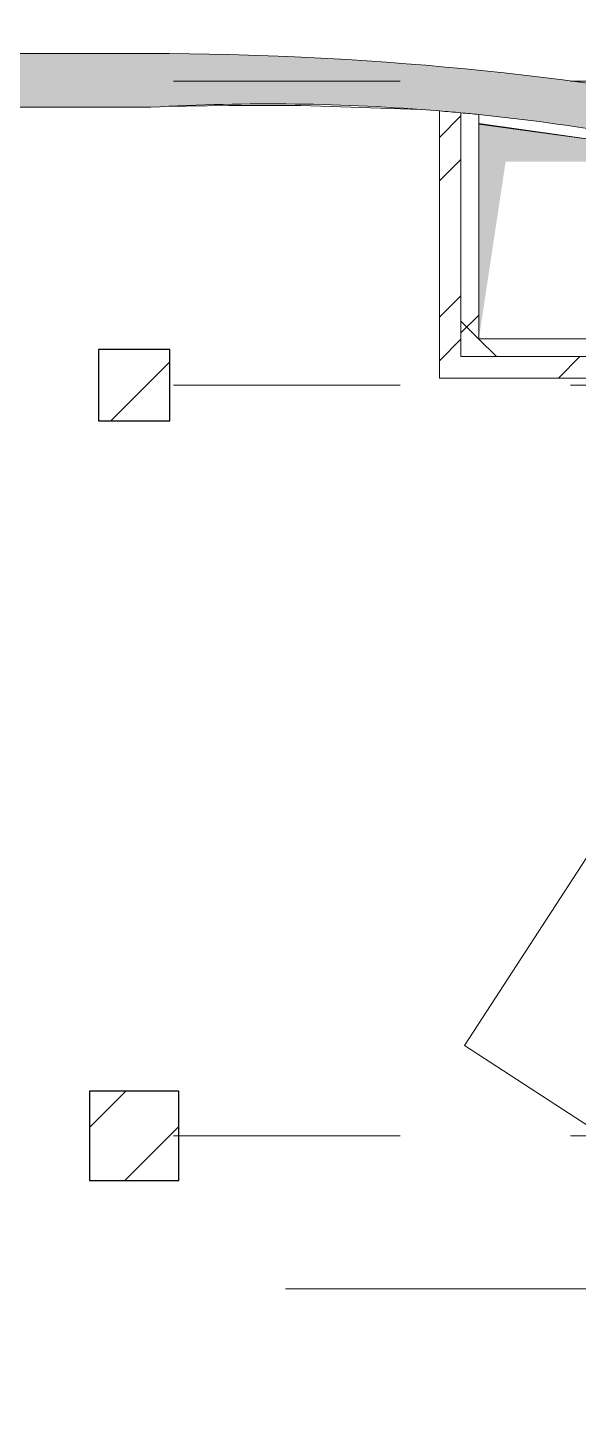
# Model space of a CAD drawing. Header units: millimetres. Extents: x 48966 to 155647, y -43515 to 30475.
# Drawn here: x 116335 to 119419, y 17976 to 25717 of the extents above; entities that cross this region are included whole.
import ezdxf

# ---------------------------------------------------------------- set-up
doc = ezdxf.new("R2010")
doc.units = ezdxf.units.MM
doc.linetypes.add('Осевые', pattern=[6350, 1270, -952.5, 3175, -952.5])
for name, color, linetype, lineweight in [('Колонны', 7, 'Continuous', 9), ('Колонны-1', 7, 'Continuous', 25), ('Линии-1', 7, 'Continuous', 9), ('Обобщенные модели', 7, 'Continuous', 9), ('Общие ребра', 7, 'Continuous', 9), ('Оси-2', 7, 'Осевые', 9), ('Парковка', 7, 'Continuous', 9), ('Перекрытия', 7, 'Continuous', 9), ('Стены', 7, 'Continuous', 9), ('Стены-1', 7, 'Continuous', 18), ('Фундамент несущей конструкции', 7, 'Continuous', 9), ('Фундамент несущей конструкции-1', 7, 'Continuous', 18), ('Штриховка разреза', 7, 'Continuous', 9)]:
    doc.layers.add(name, color=color, linetype=linetype, lineweight=lineweight)
pattern_1 = [(45, (0, 0), (-502.8943, 502.8943), []), (45, (0, 762), (-502.8943, 502.8943), [])]
pattern_2 = [(45, (0, 0), (-707.107, 707.107), []), (135, (0, 0), (-707.107, -707.107), [])]

# ---------------------------------------------------------------- blocks, each defined once
blk = doc.blocks.new('Стена наружная на отм_-10_450 - Стена наружная на отм_-10_450-507337-План -1-го этажа на отм_ -10_350')
at = {"layer": 'Фундамент несущей конструкции'}
h = blk.add_hatch(dxfattribs=at)
h.set_pattern_fill('FP_1', color=256, style=0, pattern_type=2)
h.set_pattern_definition([(45, (0, 0), (-493.914, 493.914), []), (45, (493.9, 0), (-493.914, 493.914), [873.125, -174.625, 6.706, -167.919])])
h.paths.add_polyline_path([(150600.1, -31682.9), (149464.5, -28562.9), (149310.2, -28562.9), (139786.7, -2397.4), (139923, -2347.8), (136398.5, 7335.5), (136262.3, 7285.9), (133987.2, 13536.7), (133818.3, 13982.2), (133637.5, 14423), (133445, 14858.9), (133241, 15289.5), (133025.5, 15714.5), (132798.8, 16133.5), (132561, 16546.4), (132312.2, 16952.8), (132052.7, 17352.4), (131782.5, 17744.9), (131502, 18130), (131211.4, 18507.6), (131317.8, 18614), (131028.7, 18983.8), (130730.1, 19346.1), (130422.3, 19700.5), (130105.4, 20046.8), (129779.7, 20384.8), (129445.4, 20714.3), (129102.6, 21035.1), (128751.8, 21346.9), (128385.1, 21655.8), (128026.4, 21942.9), (127652.5, 22226.6), (127271.3, 22500.6), (126883.2, 22764.7), (126488.4, 23018.6), (126087.2, 23262.3), (125679.8, 23495.6), (125266.6, 23718.2), (124847.7, 23930.1), (124423.5, 24131.2), (123994.3, 24321.2), (123560.3, 24500), (123121.8, 24667.6), (122679.1, 24823.9), (122232.6, 24968.6), (121782.4, 25101.8), (121329, 25223.3), (120872.6, 25333.1), (120568.7, 25417.1), (120531.9, 25230.1), (120097.4, 25310.1), (119661.1, 25379.5), (119223.3, 25438.3), (118784.1, 25486.4), (118343.9, 25523.9), (117903, 25550.7), (117461.5, 25566.8), (117019.7, 25572.1), (109836.6, 25572.1), (109836.6, 25717.1), (100041.6, 25717.1), (100041.6, 25542.1), (86231.6, 25542.1), (86231.6, 25572.1), (61831.6, 25572.1), (61588, 25565.7), (61345, 25546.6), (61103.4, 25514.8), (60863.8, 25470.4), (60626.8, 25413.5), (60393.1, 25344.3), (60133.6, 25250.6), (59938.3, 25169.7), (59718.3, 25064.8), (59504.1, 24948.5), (59296.3, 24821.1), (59095.5, 24683.1), (58902.1, 24534.7), (58716.8, 24376.5), (58540, 24208.7), (58372.3, 24031.9), (58214, 23846.6), (58065.6, 23653.3), (57927.6, 23452.4), (57793.2, 23231.6), (57666.7, 22994.1), (57579.1, 22810.5), (57485.8, 22585.3), (57404.5, 22355.6), (57335.2, 22121.9), (57271.6, 21848.7), (57233.9, 21645.3), (57202.1, 21403.7), (57182.9, 21157.2), (57176.6, 20917.1), (57176.6, 20357.1), (57031.6, 20357.1), (57031.6, 15267.1), (57176.6, 15267.1), (57176.6, 13317.1), (57131.6, 13317.1), (57131.6, 5867.1), (57031.6, 5867.1), (57031.6, 2617.1), (57241.6, 2617.1), (57241.6, -42.9), (57031.6, -42.9), (57031.6, -2532.9), (57176.6, -2532.9), (57176.6, -21042.9), (57051, -21042.9), (57026.1, -21292.1), (57013.8, -21542.3), (57014.1, -21792.8), (57027.1, -22043), (57052.5, -22292.1), (57090.5, -22539.7), (57140.9, -22785.1), (57203.6, -23027.6), (57278.4, -23266.7), (57365.1, -23501.7), (57463.5, -23732), (57573.4, -23957.1), (57694.5, -24176.4), (57826.4, -24389.3), (57968.9, -24595.3), (58121.6, -24793.9), (58284, -24984.6), (58489, -25198.5), (58636.7, -25340.1), (58826, -25504.2), (59023.3, -25658.5), (59228.1, -25802.7), (59439.9, -25936.4), (59658.2, -26059.3), (59882.4, -26171), (59977.6, -25988.3), (74463.4, -30779.2), (74856.7, -30903.3), (75253.3, -31016.6), (75652.9, -31119.1), (76055.1, -31210.5), (76459.6, -31290.9), (76866.3, -31360.1), (77274.6, -31418.3), (77684.4, -31465.2), (78095.3, -31500.8), (78481.1, -31521.4), (78867.1, -31533.8), (79253.4, -31537.9), (91781.6, -31537.9), (91781.6, -31682.9), (108581.6, -31682.9), (108581.6, -31507.9), (142781.6, -31507.9), (142781.6, -31682.9), (148120.5, -31682.9)], flags=0)
h.paths.add_polyline_path([(146475.9, -31382.9), (143081.6, -31382.9), (143081.6, -31207.9), (108281.6, -31207.9), (108281.6, -31382.9), (92081.6, -31382.9), (92081.6, -31237.9), (79046.7, -31236.1), (78950.9, -31235.3), (78648.5, -31227.6), (78656.6, -31153.7), (77594.1, -31082.9), (77586.5, -31153.2), (77201.2, -31105.9), (76817.3, -31048.5), (76435, -30981), (76054.7, -30903.5), (75676.5, -30816), (75300.8, -30718.6), (74927.7, -30611.4), (74557.6, -30494.4), (59829.5, -25623.3), (59753.2, -25769.8), (59548.4, -25651.4), (59349.9, -25522.9), (59158.1, -25384.6), (58973.6, -25236.7), (58796.8, -25079.7), (58628.1, -24913.9), (58468.1, -24739.8), (58317, -24557.9), (58175.3, -24368.6), (58043.4, -24172.3), (57921.5, -23969.6), (57810.1, -23761.1), (57709.3, -23547.1), (57619.5, -23328.4), (57538.6, -23097.8), (57473.6, -22878.7), (57417.8, -22648.8), (57372.4, -22406.3), (57341.5, -22182.2), (57321.1, -21946.6), (57312.7, -21710.3), (57316.2, -21473.9), (57331.6, -21237.9), (57476.6, -21237.9), (57476.6, -2232.9), (57331.6, -2232.9), (57331.6, -342.9), (57541.6, -342.9), (57541.6, 2917.1), (57331.6, 2917.1), (57331.6, 13017.1), (57476.6, 13017.1), (57476.6, 15567.1), (57331.6, 15567.1), (57331.6, 20057.1), (57476.6, 20057.1), (57476.6, 20917.1), (57483.5, 21157.2), (57500.5, 21372.3), (57530.2, 21598.4), (57578.1, 21848.7), (57625, 22044.3), (57689.8, 22262.9), (57765.9, 22477.8), (57853.1, 22688.5), (57951.3, 22894.3), (58077.8, 23123.6), (58179.2, 23289), (58308.4, 23476.9), (58447.2, 23657.8), (58595.2, 23831.2), (58752.2, 23996.6), (58917.6, 24153.5), (59090.9, 24301.6), (59271.8, 24440.4), (59459.7, 24569.5), (59654.1, 24688.7), (59854.5, 24797.5), (60060.3, 24895.6), (60270.9, 24982.9), (60485.9, 25059), (60704.5, 25123.7), (60955.9, 25182.5), (61150.4, 25218.5), (61376.4, 25248.3), (61603.7, 25266.2), (61831.6, 25272.1), (85931.6, 25272.1), (85931.6, 25242.1), (100341.6, 25242.1), (100341.6, 25417.1), (109536.6, 25417.1), (109536.6, 25272.1), (117025.1, 25272.1), (117348.4, 25286.1), (117672, 25291), (117995.5, 25286.8), (118318.8, 25273.7), (118761.6, 25240.9), (118861.6, 25231.1), (119172.2, 25195.1), (119481.8, 25150.8), (119790, 25098), (120162.1, 25022.2), (120480.8, 24948.3), (120457.3, 24853.8), (120621.6, 24820.5), (121081.3, 24719), (121538.1, 24605.7), (121991.9, 24480.5), (122442.3, 24343.7), (122889, 24195.2), (123331.7, 24035.3), (123770.1, 23863.9), (124203.9, 23681.3), (124632.9, 23487.4), (125095.9, 23262.4), (125475, 23066.8), (125887.7, 22840.3), (126294.3, 22603.2), (126740.5, 22325.6), (127088.5, 22097.8), (127475.5, 21829.8), (127855.4, 21551.9), (128228, 21264.3), (128593.1, 20967.1), (128950.3, 20660.6), (129299.5, 20345), (129640.4, 20020.4), (130029.8, 19626.9), (130296.4, 19345.3), (130611.1, 18995.2), (130916.7, 18637.1), (130808.9, 18529.4), (131090.8, 18174.8), (131363.5, 17813.2), (131674.4, 17374.1), (131880.4, 17069.3), (132124.3, 16687.6), (132358.2, 16299.7), (132582, 15905.9), (132795.6, 15506.5), (132998.8, 15101.7), (133191.5, 14691.7), (133373.6, 14277), (133544.9, 13857.7), (133705.3, 13434.1), (136083, 6901.4), (136219.2, 6951), (139538.5, -2168.5), (139402.2, -2218.1), (149100.1, -28862.9), (149254.4, -28862.9), (150171.6, -31382.9), (148120.5, -31382.9)], flags=0)
for start, end in [(84.66516, 85.26158), (84.16771, 84.66516)]:
    blk.add_arc((117685.6, 13718.3), 11572.7, start, end, dxfattribs=at)
at = {"layer": 'Фундамент несущей конструкции-1'}
for p, q in [((117019.7, 25572.1), (109836.6, 25572.1)), ((109536.6, 25272.1), (117025.1, 25272.1))]:
    blk.add_line(p, q, dxfattribs=at)
for centre, radius, start, end in [((117019.7, 7369.1), 18203, 78.87539, 90), ((117685.6, 13718.3), 11572.7, 85.26158, 93.27182), ((117685.6, 13718.3), 11572.7, 76.42675, 84.16771)]:
    blk.add_arc(centre, radius, start, end, dxfattribs=at)
blk = doc.blocks.new('Колона монолитная146 - Колона монолитная-665076-План -1-го этажа на отм_ -10_350')
at = {"layer": 'Колонны'}
h = blk.add_hatch(dxfattribs=at)
h.set_pattern_fill('FP_54', color=256, style=0, pattern_type=2)
h.set_pattern_definition([(45, (18600, -23200), (-493.914, 493.914), []), (45, (19093.9, -23200), (-493.914, 493.914), [873.125, -174.625, 6.706, -167.919])])
h.paths.add_polyline_path([(135281.6, -3932.9), (135781.6, -3932.9), (135781.6, -3432.9), (135281.6, -3432.9)], flags=0)
at = {"layer": 'Колонны-1'}
for p, q in [((135781.6, -3432.9), (135281.6, -3432.9)), ((135281.6, -3432.9), (135281.6, -3932.9)), ((135781.6, -3932.9), (135781.6, -3432.9)), ((135281.6, -3932.9), (135781.6, -3932.9))]:
    blk.add_line(p, q, dxfattribs=at)
blk = doc.blocks.new('Колона монолитная149 - Колона монолитная-665112-План -1-го этажа на отм_ -10_350')
at = {"layer": 'Колонны'}
h = blk.add_hatch(dxfattribs=at)
h.set_pattern_fill('FP_57', color=256, style=0, pattern_type=2)
h.set_pattern_definition([(45, (-34098.9, -47369.1), (-493.914, 493.914), []), (45, (-33605, -47369.1), (-493.914, 493.914), [873.125, -174.625, 6.706, -167.919])])
h.paths.add_polyline_path([(83032.7, -23851.9), (83032.7, -23451.9), (82632.7, -23451.9), (82632.7, -23851.9)], flags=0)
at = {"layer": 'Колонны-1'}
for p, q in [((83032.7, -23451.9), (82632.7, -23451.9)), ((82632.7, -23451.9), (82632.7, -23851.9)), ((83032.7, -23851.9), (83032.7, -23451.9)), ((82632.7, -23851.9), (83032.7, -23851.9))]:
    blk.add_line(p, q, dxfattribs=at)
blk = doc.blocks.new('2D Обозначение - Проем ТРАПЕЦИЯ2 - 2D Обозначение - Проем ТРАПЕЦИЯ2-4805450-План -1-го этажа на отм_ -10_350')
at = {"layer": 'Обобщенные модели'}
blk.add_hatch(color=256, dxfattribs=at).paths.add_polyline_path([(-770, -600), (-620, 390), (765.2, 390.6), (-770, 600)], flags=0)
for p, q in [((-770, -600), (-770, 600)), ((-770, 600), (770, 390)), ((770, 390), (770, -600)), ((770, -600), (-770, -600))]:
    blk.add_line(p, q, dxfattribs=at)
blk = doc.blocks.new('Парковка_одиночная - Средний класс 5300х2500мм-8483981-План -1-го этажа на отм_ -10_350')
at = {"layer": 'Парковка'}
for p, q in [((0, 0), (0, -5300)), ((0, -5300), (2500, -5300))]:
    blk.add_line(p, q, dxfattribs=at)

msp = doc.modelspace()

# ---------------------------------------------------------------- hatches: boundary and pattern name
at = {"layer": 'Штриховка разреза'}
h = msp.add_hatch(dxfattribs=at)
h.set_pattern_fill('FP_60', color=256, style=0, pattern_type=2)
h.set_pattern_definition(pattern_1)
h.paths.add_polyline_path([(118761.6, 23757.1), (118761.6, 25240.9), (118641.6, 25251.4), (118641.6, 23757.1)], flags=0)
h = msp.add_hatch(dxfattribs=at)
h.set_pattern_fill('FP_63', color=256, style=0, pattern_type=2)
h.set_pattern_definition(pattern_2)
h.paths.add_polyline_path([(118861.6, 23877.1), (118861.6, 25231.1), (118761.6, 25240.9), (118761.6, 23877.1)], flags=0)
h = msp.add_hatch(dxfattribs=at)
h.set_pattern_fill('FP_63', color=256, style=0, pattern_type=2)
h.set_pattern_definition(pattern_2)
h.paths.add_polyline_path([(120501.6, 23877.1), (120501.6, 23977.1), (118861.6, 23977.1), (118861.6, 23877.1), (120162.1, 23877.1)], flags=0)
h = msp.add_hatch(dxfattribs=at)
h.set_pattern_fill('FP_60', color=256, style=0, pattern_type=2)
h.set_pattern_definition(pattern_1)
h.paths.add_polyline_path([(120621.6, 23757.1), (120621.6, 23877.1), (118761.6, 23877.1), (118761.6, 23757.1), (120162.1, 23757.1)], flags=0)

# ---------------------------------------------------------------- linework, layer by layer
at = {"layer": 'Линии-1'}
msp.add_line((120878.7, 18661.1), (117778.7, 18661.1), dxfattribs=at)
at = {"layer": 'Общие ребра'}
for p, q in [((118761.6, 23877.1), (118761.6, 25240.9)), ((118861.6, 23877.1), (118761.6, 23877.1)), ((120501.6, 23877.1), (118861.6, 23877.1))]:
    msp.add_line(p, q, dxfattribs=at)
at = {"layer": 'Оси-2'}
for p, q in [((150171.6, 25417.1), (50565.6, 25417.1)), ((150171.6, 23717.1), (50565.6, 23717.1)), ((150171.6, 19517.1), (50565.6, 19517.1))]:
    msp.add_line(p, q, dxfattribs=at)
at = {"layer": 'Перекрытия'}
for p, q in [((116931.6, 25272.1), (109536.6, 25272.1)), ((117462.3, 25282.5), (117103.2, 25275.5)), ((117864.8, 25282.5), (117462.3, 25282.5)), ((118534.5, 25258.8), (117864.8, 25282.5)), ((118641.6, 23757.1), (118641.6, 25251.4)), ((118861.6, 25181.8), (119698.3, 25063)), ((116731.6, 23517.1), (116731.6, 23917.1)), ((116731.6, 23917.1), (117131.6, 23917.1)), ((117131.6, 23917.1), (117131.6, 23517.1)), ((120621.6, 23757.1), (118641.6, 23757.1)), ((117131.6, 23517.1), (116731.6, 23517.1)), ((116681.6, 19267.1), (116681.6, 19767.1)), ((116681.6, 19767.1), (117181.6, 19767.1)), ((117181.6, 19767.1), (117181.6, 19267.1)), ((117181.6, 19267.1), (116681.6, 19267.1))]:
    msp.add_line(p, q, dxfattribs=at)
at = {"layer": 'Стены'}
for start, end in [(84.66516, 85.26158), (84.16771, 84.66516)]:
    msp.add_arc((117685.6, 13718.3), 11572.7, start, end, dxfattribs=at)
at = {"layer": 'Стены-1'}
for p, q in [((118641.6, 25251.4), (118641.6, 23757.1)), ((118861.6, 23977.1), (118861.6, 25231.1)), ((120401.6, 23977.1), (118861.6, 23977.1)), ((118641.6, 23757.1), (118761.6, 23757.1)), ((118761.6, 23757.1), (118861.6, 23757.1)), ((118861.6, 23757.1), (120621.6, 23757.1))]:
    msp.add_line(p, q, dxfattribs=at)

# ---------------------------------------------------------------- block references
at = {"layer": 'Колонны'}
for name, p in [('Колона монолитная149 - Колона монолитная-665112-План -1-го этажа на отм_ -10_350', (34098.9, 47369.1)), ('Колона монолитная146 - Колона монолитная-665076-План -1-го этажа на отм_ -10_350', (-18600, 23200))]:
    msp.add_blockref(name, p, dxfattribs=at)
at = {"layer": 'Обобщенные модели'}
msp.add_blockref('2D Обозначение - Проем ТРАПЕЦИЯ2 - 2D Обозначение - Проем ТРАПЕЦИЯ2-4805450-План -1-го этажа на отм_ -10_350', (119631.6, 24577.1), dxfattribs=at)
at = {"layer": 'Парковка', "rotation": 326.9999999999999}
msp.add_blockref('Парковка_одиночная - Средний класс 5300х2500мм-8483981-План -1-го этажа на отм_ -10_350', (121668.6, 24467.6), dxfattribs=at)
at = {"layer": 'Фундамент несущей конструкции'}
msp.add_blockref('Стена наружная на отм_-10_450 - Стена наружная на отм_-10_450-507337-План -1-го этажа на отм_ -10_350', (0, 0), dxfattribs=at)

doc.saveas('drawing.dxf')
